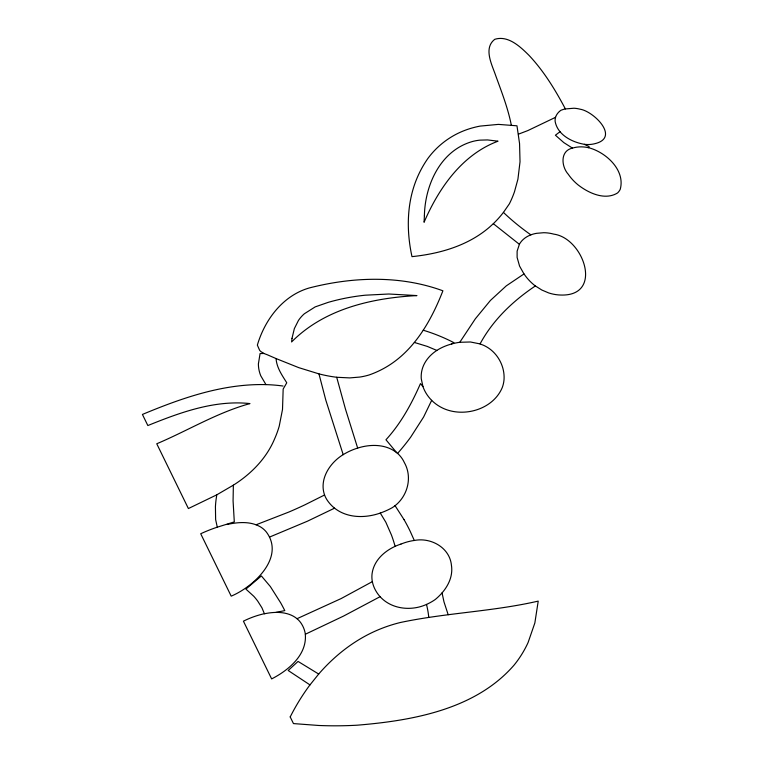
<?xml version="1.0" encoding="UTF-8"?>
<svg xmlns="http://www.w3.org/2000/svg" width="764" height="764" viewBox="0 0 764 764"><rect width="100%" height="100%" fill="white"/><g stroke="black" fill="none" stroke-linecap="round" stroke-linejoin="round"><path stroke-width="1.15" d="M276.062 358.564L298.791 367.656L318.96 373.882A119.776 102.787 8.1 0 0 336.685 377.273L349.778 377.903L359.806 377.063A62.323 54.597 7.7 0 0 369.155 374.952A94.354 81.796 6.7 0 0 382.42 369.174C412.894 353.14 430.848 321.778 442.9 290.798C400.126 275.107 352.796 276.749 309.162 287.99C282.861 295.611 264.822 319.705 257.353 345.118L259.645 350.313A9.989 8.796 1.1 0 0 261.002 351.669L264 353.474A29.242 25.623 2.1 0 0 266.97 354.62L276.062 358.564C276.663 367.675 282.088 375.296 286.767 382.783L283.167 389.038L282.508 409.456L279.223 426.169A115.469 102.271 -8.7 0 1 274.543 439.004C266.369 458.495 251.041 474.024 233.364 485.159L233.077 500.859L234.3 521.888L217.291 527.17A148.541 143.565 -36.6 0 0 200.712 533.75L231.196 596.149C253.591 586.752 285.411 557.491 266.369 532.03A24.181 22.805 -12.9 0 0 260.343 526.816C250.191 520.981 237.757 522.137 226.765 524.543M233.364 485.159L216.775 494.833L216.069 499.58A118.048 111.506 4.2 0 0 215.429 506.694L215.629 519.568L217.291 527.17M396.707 452.689L385.963 439.768C400.899 423.428 411.643 403.774 420.458 383.595L422.941 386.594A38.496 34.237 17.8 0 0 431.67 400.355L423.609 417.02L410.707 437.113A251.805 217.329 -2.7 0 1 397.567 453.424C386.737 443.999 370.731 443.884 357.667 448.086A62.715 59.048 12.2 0 0 343.179 454.647C329.924 462.697 318.999 479.171 324.566 494.986A26.845 25.136 7.3 0 0 328.319 501.728A35.918 33.568 8.5 0 0 334.565 508.165C347.391 518.307 365.44 518.307 380.281 513.055A75.77 69.81 7.8 0 0 392.257 507.678C406.992 498.338 413.152 478.188 404.376 462.621A28.449 26.463 11.5 0 0 397.595 453.405M588.538 147.672C605.852 152.151 625.544 170.047 620.225 189.338A18.88 15.146 20.8 0 1 617.522 192.977C604.954 200.779 588.385 193.025 577.861 184.716A47.75 37.923 20.5 0 1 568.282 174.287C561.32 166.609 559.897 150.861 572.446 148.111A28.048 22.481 19.8 0 1 588.538 147.71L589.054 146.526A36.357 28.449 19.5 0 1 584.412 144.32C572.112 142.247 557.73 134.97 555.161 121.591A17.725 13.953 18.4 0 1 555.552 117.312A19.558 15.395 18.5 0 1 559.449 111.477M436.817 350.409A55.247 49.307 19.2 0 1 449.824 344.507L451.476 344.001A61.292 54.788 19.6 0 1 459.785 342.291L470.433 341.986L480.059 343.915C492.904 320.011 512.997 300.901 535.383 285.946L541.81 290.014L548.667 292.927A36.443 30.484 20.8 0 0 560.719 295.038C603.923 296.489 583.696 238.196 553.881 234.156A34.017 28.497 20.2 0 0 543.71 232.714L536.729 233.306A31.238 26.157 20.1 0 0 530.865 234.844A202.785 156.792 20.9 0 1 503.419 212.411A130.892 106.253 10.5 0 1 493.334 223.68L489.772 226.918A120.865 98.317 10.9 0 1 473.651 238.378C454.866 249.207 433.389 254.402 411.987 256.637C405.99 229.334 406.715 199.719 418.815 174.116A152.905 126.261 20.1 0 1 427.773 158.616C436.769 146.296 449.242 136.594 463.404 130.94A89.617 73.592 16.8 0 1 480.174 126.089L498.414 124.389L516.97 125.802L519.558 143.584L520.026 161.787L517.925 179.158L514.506 191.678A144.749 117.637 9.7 0 1 509.397 203.787L503.447 212.392M459.785 342.301L475.332 318.817L490.44 300.424L506.284 285.86L523.98 273.951L519.568 266.082L517.113 257.43L517.123 251.155L519.386 244.327L493.324 223.68M400.919 544.073C387.319 548.542 374.054 558.799 372.068 573.764A27.466 26.501 21.7 0 0 372.345 581.643A30.751 29.653 22.3 0 0 376.662 592.186A33.349 32.136 22.8 0 0 380.09 596.684C391.607 609.347 411.376 611.334 426.493 604.429A53.356 51.102 20.3 0 0 435.27 599.492A63.231 60.537 17.6 0 0 442.069 592.893C447.179 586.972 451.104 579.695 451.686 571.787A30.493 29.213 25.5 0 0 451.448 565.389C449.824 547.597 430.839 537.149 414.308 540.482L410.172 531.247A211.714 201.142 -27.1 0 0 404.089 519.701M318.693 674.049L309.974 684.907L288.181 670.496L298.055 661.423L318.693 674.049C332.311 658.31 348.604 644.778 367.073 635.085A161.729 153.669 78.9 0 1 400.365 622.507C445.909 612.833 492.828 611.582 538.219 601.106L534.848 622.985L528.077 642.562A112.499 108.402 30.8 0 1 514.115 665.072C475.666 709.403 412.789 720.624 357.132 725.198A354.677 318.989 6.1 0 1 318.731 725.475L293.462 723.584L290.186 716.899M559.429 111.458L560.881 110.302A34.008 26.893 18.9 0 1 565.379 108.927M560.022 131.723L555.409 135.218L563.813 142.601L572.446 148.111M372.345 581.643L341.155 598.565L297.015 618.706C291.17 613.855 283.329 612.279 275.899 612.403A60.9 59.172 -40.5 0 0 264.401 613.798M380.09 596.684L343.485 616.109L305.323 634.254C307.109 655.054 288.334 670.343 271.64 678.919L243.42 621.17A90.219 87.583 -50.6 0 1 264.382 613.693L261.957 607.829L257.802 601.23A68.779 65.026 -32.5 0 0 253.791 596.292L245.884 589.082L261.374 575.932L270.351 586.551L280.684 602.853A243.907 220.366 -41.9 0 1 284.791 610.608L275.899 612.403M451.476 344.001L453.921 342.673A168.128 156.553 11.4 0 0 423.237 330.22M216.775 494.833L188.393 508.547L156.754 443.769C187.906 430.6 217.148 412.598 249.962 403.583C214.617 399.811 180.065 412.503 147.844 425.548L142.419 414.441C181.565 398.12 222.973 383.528 265.958 384.617A153.192 143.957 -8.9 0 1 283.033 386.021M324.566 494.986L305.008 504.775A404.357 329.437 -3.7 0 1 288.897 512.023L256.102 524.782M334.575 508.156L307.434 521.201L269.511 537.092M555.552 117.312L527.857 130.577L518.422 134.168M264 353.474L260.075 353.56L258.385 363.951A38.935 34.647 3.1 0 0 260.734 375.735L265.958 384.617M584.412 144.32L585.759 144.453A25.327 19.902 18.9 0 0 594.764 143.708C620.473 137.721 593.762 111.343 580.201 109.223A25.661 20.246 18.7 0 0 573.955 108.23L565.379 108.937C555.275 89.856 543.892 71.176 529.032 55.38C520.294 46.699 508.146 35.096 494.766 39.308C483.115 48.304 492.064 64.825 495.769 75.779C501.633 91.966 507.955 108.116 511.297 125.057M414.365 342.453L427.362 346.426L436.846 350.437C429.463 355.174 423.418 362.537 421.709 371.294A34.37 30.589 17.5 0 0 421.279 378.82L422.941 386.594M480.059 343.915L483.507 345.271A30.98 27.408 18.5 0 1 491.233 350.074C499.637 357.074 504.612 368.067 504.068 379.011A37.035 32.852 18.4 0 1 502.263 387.558C493.057 409.561 463.49 418.013 442.652 408.081A36.376 32.365 17.7 0 1 431.67 400.355M394.998 505.577L404.089 519.701M380.281 513.055L385.839 522.242L391.454 535.029A152.026 144.873 -18.2 0 1 395.112 546.365M448.181 614.724L443.979 601.86L442.06 592.883M357.667 448.086L345.471 409.103L336.695 377.235M343.198 454.666L325.779 400.04L318.96 373.882M519.339 244.299A27.093 22.662 19.9 0 1 530.875 234.873M535.344 285.984A47.989 39.986 20.9 0 1 524.028 273.932M400.938 544.102A56.211 54.215 30.5 0 1 414.298 540.454M426.503 604.429A93.743 92.349 -5.6 0 1 428.785 617.436M305.361 634.244A28.001 27.189 -28.4 0 0 301.513 623.844A23.541 22.882 -27.2 0 0 297.015 618.697M290.215 716.909A226.373 210.616 77.9 0 1 309.955 684.897M424.392 215.773L424.068 222.276C438.746 188.259 462 154.643 498.032 141.187L487.566 139.936L479.907 140.146A43.443 35.421 15.6 0 0 472.381 141.531C440.532 150.546 425.004 184.84 424.392 215.773M292.01 338.337L291.609 341.947C324.366 308.837 371.953 297.998 416.943 295.582L388.809 294.006L365.24 295.2A206.863 192.795 14.4 0 0 328.243 302.343L315.16 306.908L304.339 313.775A39.738 35.049 6.5 0 0 298.438 320.469L294.35 328.615L292.01 338.337"/></g></svg>
